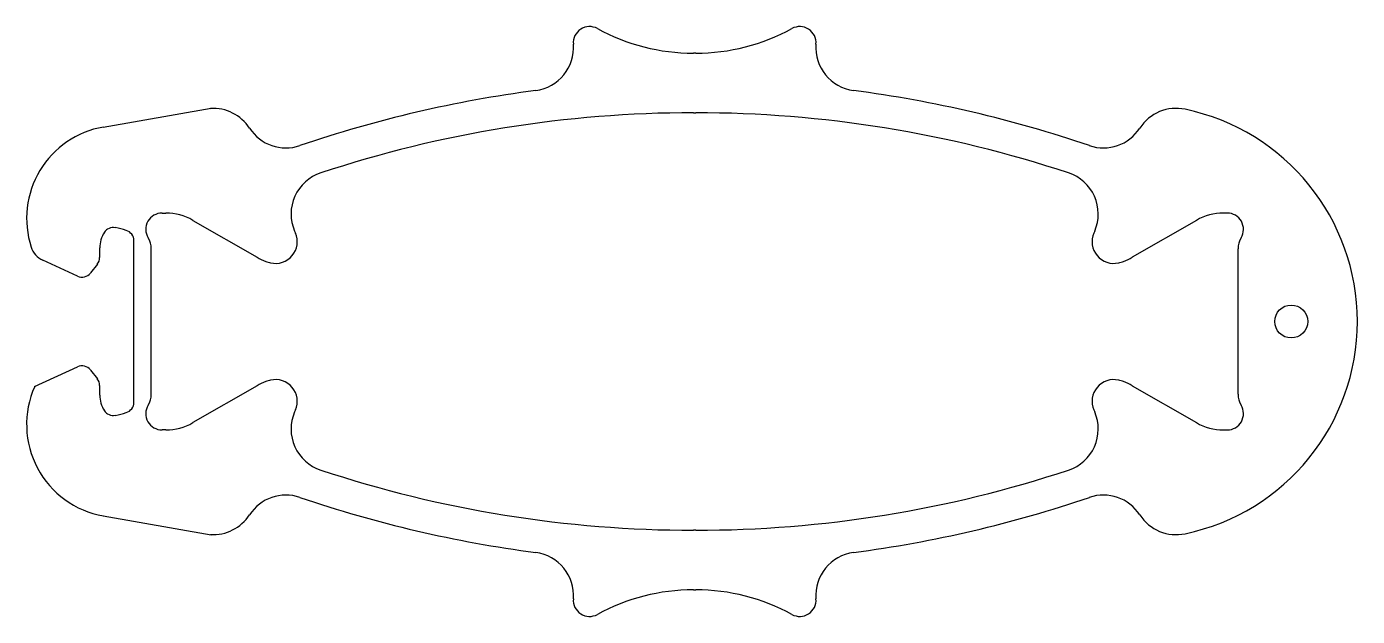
# Model space of a CAD drawing. Header units: millimetres. Extents: x -62 to 61, y -27 to 27.
import ezdxf

# ---------------------------------------------------------------- set-up
doc = ezdxf.new("R2010")
doc.units = ezdxf.units.MM

msp = doc.modelspace()

# ---------------------------------------------------------------- linework, layer by layer
at = {"color": 7, "linetype": 'Continuous', "lineweight": 25}
for p, q in [((0.1, 24.75), (-0.1, 24.75)), ((-54.52, 17.93), (-44.59, 19.69)), ((-44.64, 19.65), (-44.59, 19.69)), ((-0.1, 19.25), (0.1, 19.25)), ((-49.1, 10), (-48.76, 10)), ((49.1, 10), (48.76, 10)), ((-46.26, 9.33), (-40.35, 5.92)), ((46.26, 9.33), (40.35, 5.92)), ((-51.7, -7.45), (-51.7, 7.45)), ((-36.88, 8.32), (-36.81, 8.15)), ((36.88, 8.32), (36.81, 8.15)), ((-54.86, 6.8), (-54.86, 5.9)), ((-50.1, -6.7), (-50.1, 6.7)), ((50.1, -6.7), (50.1, 6.7)), ((-56.91, 4.19), (-60.11, 5.67)), ((-55.07, 5.28), (-55.7, 4.48)), ((-60.85, -6), (-56.91, -4.19)), ((-55.7, -4.48), (-55.07, -5.28)), ((-54.86, -5.9), (-54.86, -6.8)), ((-40.35, -5.92), (-46.26, -9.33)), ((40.35, -5.92), (46.26, -9.33)), ((-36.81, -8.15), (-36.88, -8.32)), ((36.81, -8.15), (36.88, -8.32)), ((-48.76, -10), (-49.1, -10)), ((48.76, -10), (49.1, -10)), ((-54.52, -17.93), (-44.59, -19.69)), ((0.1, -19.25), (-0.1, -19.25)), ((-44.64, -19.65), (-44.59, -19.69)), ((-0.1, -24.75), (0.1, -24.75))]:
    msp.add_line(p, q, dxfattribs=at)
msp.add_circle((55, 0), 1.52, dxfattribs=at)
for centre, radius, start, end in [((-9.69, 25.7), 1.5, 61.3521, 184.4806), ((-0.1, 43.25), 18.5, 241.3521, 270), ((0.1, 43.25), 18.5, 270, 298.6479), ((9.69, 25.7), 1.5, 355.5194, 118.6479), ((-15.17, 25.27), 4, 277.4506, 4.4806), ((15.17, 25.27), 4, 175.5194, 262.5494), ((-0.1, -89.98), 112.23, 97.4506, 108.8659), ((0.1, -89.98), 112.23, 71.1341, 82.5494), ((-44.4, 15.66), 4, 32.9346, 93.4416), ((44.4, 15.66), 4, 78.1051, 147.0654), ((-0.1, -89.98), 109.23, 90, 108.3379), ((0.1, -89.98), 109.23, 71.6621, 90), ((41.1, 0), 20, 281.8949, 78.1051), ((-53.02, 9.5), 8.57, 100.0571, 197.8751), ((-37.68, 20.01), 4, 212.9346, 288.8659), ((37.68, 20.01), 4, 251.1341, 327.0654), ((-33.21, 9.91), 4, 108.3379, 203.3186), ((33.21, 9.91), 4, 336.6814, 71.6621), ((-49.1, 8.5), 1.5, 90, 211.0027), ((-48.76, 5), 5, 60, 90), ((48.76, 5), 5, 90, 120), ((49.1, 8.5), 1.5, 328.9973, 90), ((-53.6, 7.67), 1, 79.6252, 146.5787), ((-55, 0), 8.8, 72.8341, 79.6252), ((-52.27, 6.8), 2.58, 146.5787, 180), ((-52.7, 7.45), 1, 0, 72.8341), ((-52.1, 6.7), 2, 0, 31.0027), ((-38.64, 7.36), 2, 256.9703, 23.3186), ((38.64, 7.36), 2, 156.6814, 283.0297), ((52.1, 6.7), 2, 148.9973, 180), ((-59.27, 7.48), 2, 197.8751, 245.2101), ((-55.86, 5.9), 1, 321.8978, 0), ((-37.85, 10.25), 5, 240, 250.1386), ((-38.19, 9.31), 4, 250.1386, 256.9703), ((38.19, 9.31), 4, 283.0297, 289.8614), ((37.85, 10.25), 5, 289.8614, 300), ((-56.49, 5.09), 1, 245.2101, 321.8978), ((-56.49, -5.09), 1, 38.1022, 114.7899), ((-53.02, -9.5), 8.57, 155.9432, 259.9429), ((-55.86, -5.9), 1, 0, 38.1022), ((-37.85, -10.25), 5, 109.8614, 120), ((-38.19, -9.31), 4, 103.0297, 109.8614), ((-38.64, -7.36), 2, 336.6814, 103.0297), ((38.64, -7.36), 2, 76.9703, 203.3186), ((38.19, -9.31), 4, 70.1386, 76.9703), ((37.85, -10.25), 5, 60, 70.1386), ((-52.27, -6.8), 2.58, 180, 213.4213), ((-52.1, -6.7), 2, 328.9973, 0), ((52.1, -6.7), 2, 180, 211.0027), ((-53.6, -7.67), 1, 213.4213, 280.3748), ((-55, 0), 8.8, 280.3748, 287.1659), ((-52.7, -7.45), 1, 287.1659, 0), ((-49.1, -8.5), 1.5, 148.9973, 270), ((-33.21, -9.91), 4, 156.6814, 251.6621), ((33.21, -9.91), 4, 288.3379, 23.3186), ((49.1, -8.5), 1.5, 270, 31.0027), ((-48.76, -5), 5, 270, 300), ((48.76, -5), 5, 240, 270), ((-0.1, 89.98), 109.23, 251.6621, 270), ((0.1, 89.98), 109.23, 270, 288.3379), ((-37.68, -20.01), 4, 71.1341, 147.0654), ((-0.1, 89.98), 112.23, 251.1341, 262.5494), ((0.1, 89.98), 112.23, 277.4506, 288.8659), ((37.68, -20.01), 4, 32.9346, 108.8659), ((-44.4, -15.66), 4, 266.5584, 327.0654), ((44.4, -15.66), 4, 212.9346, 281.8949), ((-15.17, -25.27), 4, 355.5194, 82.5494), ((15.17, -25.27), 4, 97.4506, 184.4806), ((-9.69, -25.7), 1.5, 175.5194, 298.6479), ((-0.1, -43.25), 18.5, 90, 118.6479), ((0.1, -43.25), 18.5, 61.3521, 90), ((9.69, -25.7), 1.5, 241.3521, 4.4806)]:
    msp.add_arc(centre, radius, start, end, dxfattribs=at)

doc.saveas('drawing.dxf')
